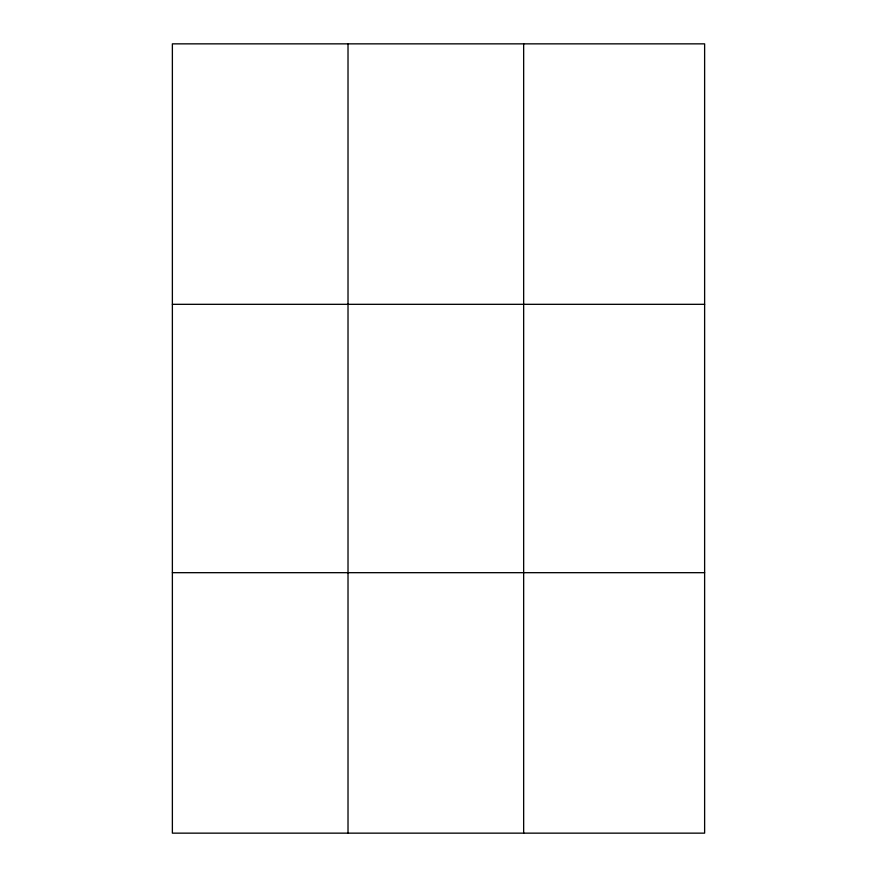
<?xml version="1.0" encoding="UTF-8"?>
<svg xmlns="http://www.w3.org/2000/svg" width="877" height="877" viewBox="0 0 877 877"><rect width="100%" height="100%" fill="white"/><g stroke="black" fill="none" stroke-linecap="round" stroke-linejoin="round"><path stroke-width="1.32" d="M704.626 572.681L704.626 833.15L172.374 833.15L172.374 43.85L704.626 43.85L704.626 572.681L172.374 572.681M172.374 304.319L704.626 304.319M523.657 43.85L523.657 833.15M348.016 43.85L348.016 833.15"/></g></svg>
